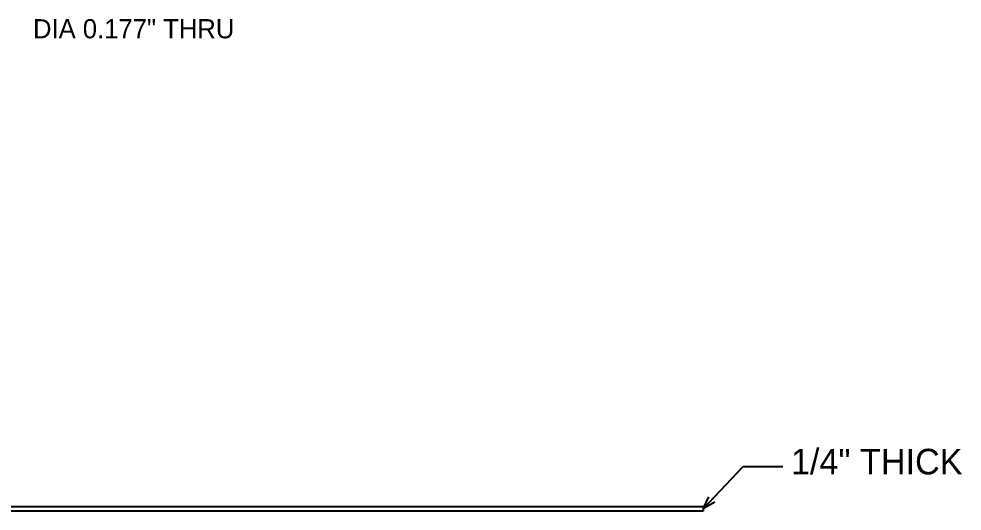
# Model space of a CAD drawing. Header units: inches. Extents: x 3 to 201, y 3 to 129.
# Drawn here: x 42.59 to 91.82, y 33.83 to 59.51 of the extents above; entities that cross this region are included whole.
import ezdxf

# ---------------------------------------------------------------- set-up
doc = ezdxf.new("R2010")
doc.units = ezdxf.units.IN
doc.header["$MEASUREMENT"] = 0

msp = doc.modelspace()

# ---------------------------------------------------------------- linework, layer by layer
at = {"layer": 'ANNOTATION'}
for p, q in [((78.303, 33.958), (80.387, 36.167)), ((80.387, 36.167), (82.47, 36.167)), ((78.303, 33.958), (78.609, 34.586)), ((78.912, 34.3), (78.303, 33.958))]:
    msp.add_line(p, q, dxfattribs=at)
at = {"layer": 'OUTLINE'}
for p, q in [((18.363, 34.083), (78.303, 34.083)), ((78.303, 34.083), (78.303, 33.833)), ((78.303, 33.833), (18.363, 33.833))]:
    msp.add_line(p, q, dxfattribs=at)

# ---------------------------------------------------------------- texts
at = {"layer": 'ANNOTATION'}
for s, height, p in [('DIA 0.177" THRU', 1, (43.333, 58.5)), ('1/4" THICK', 1.3333, (82.887, 35.75))]:
    msp.add_text(s, height=height, dxfattribs=at).set_placement(p)

doc.saveas('drawing.dxf')
